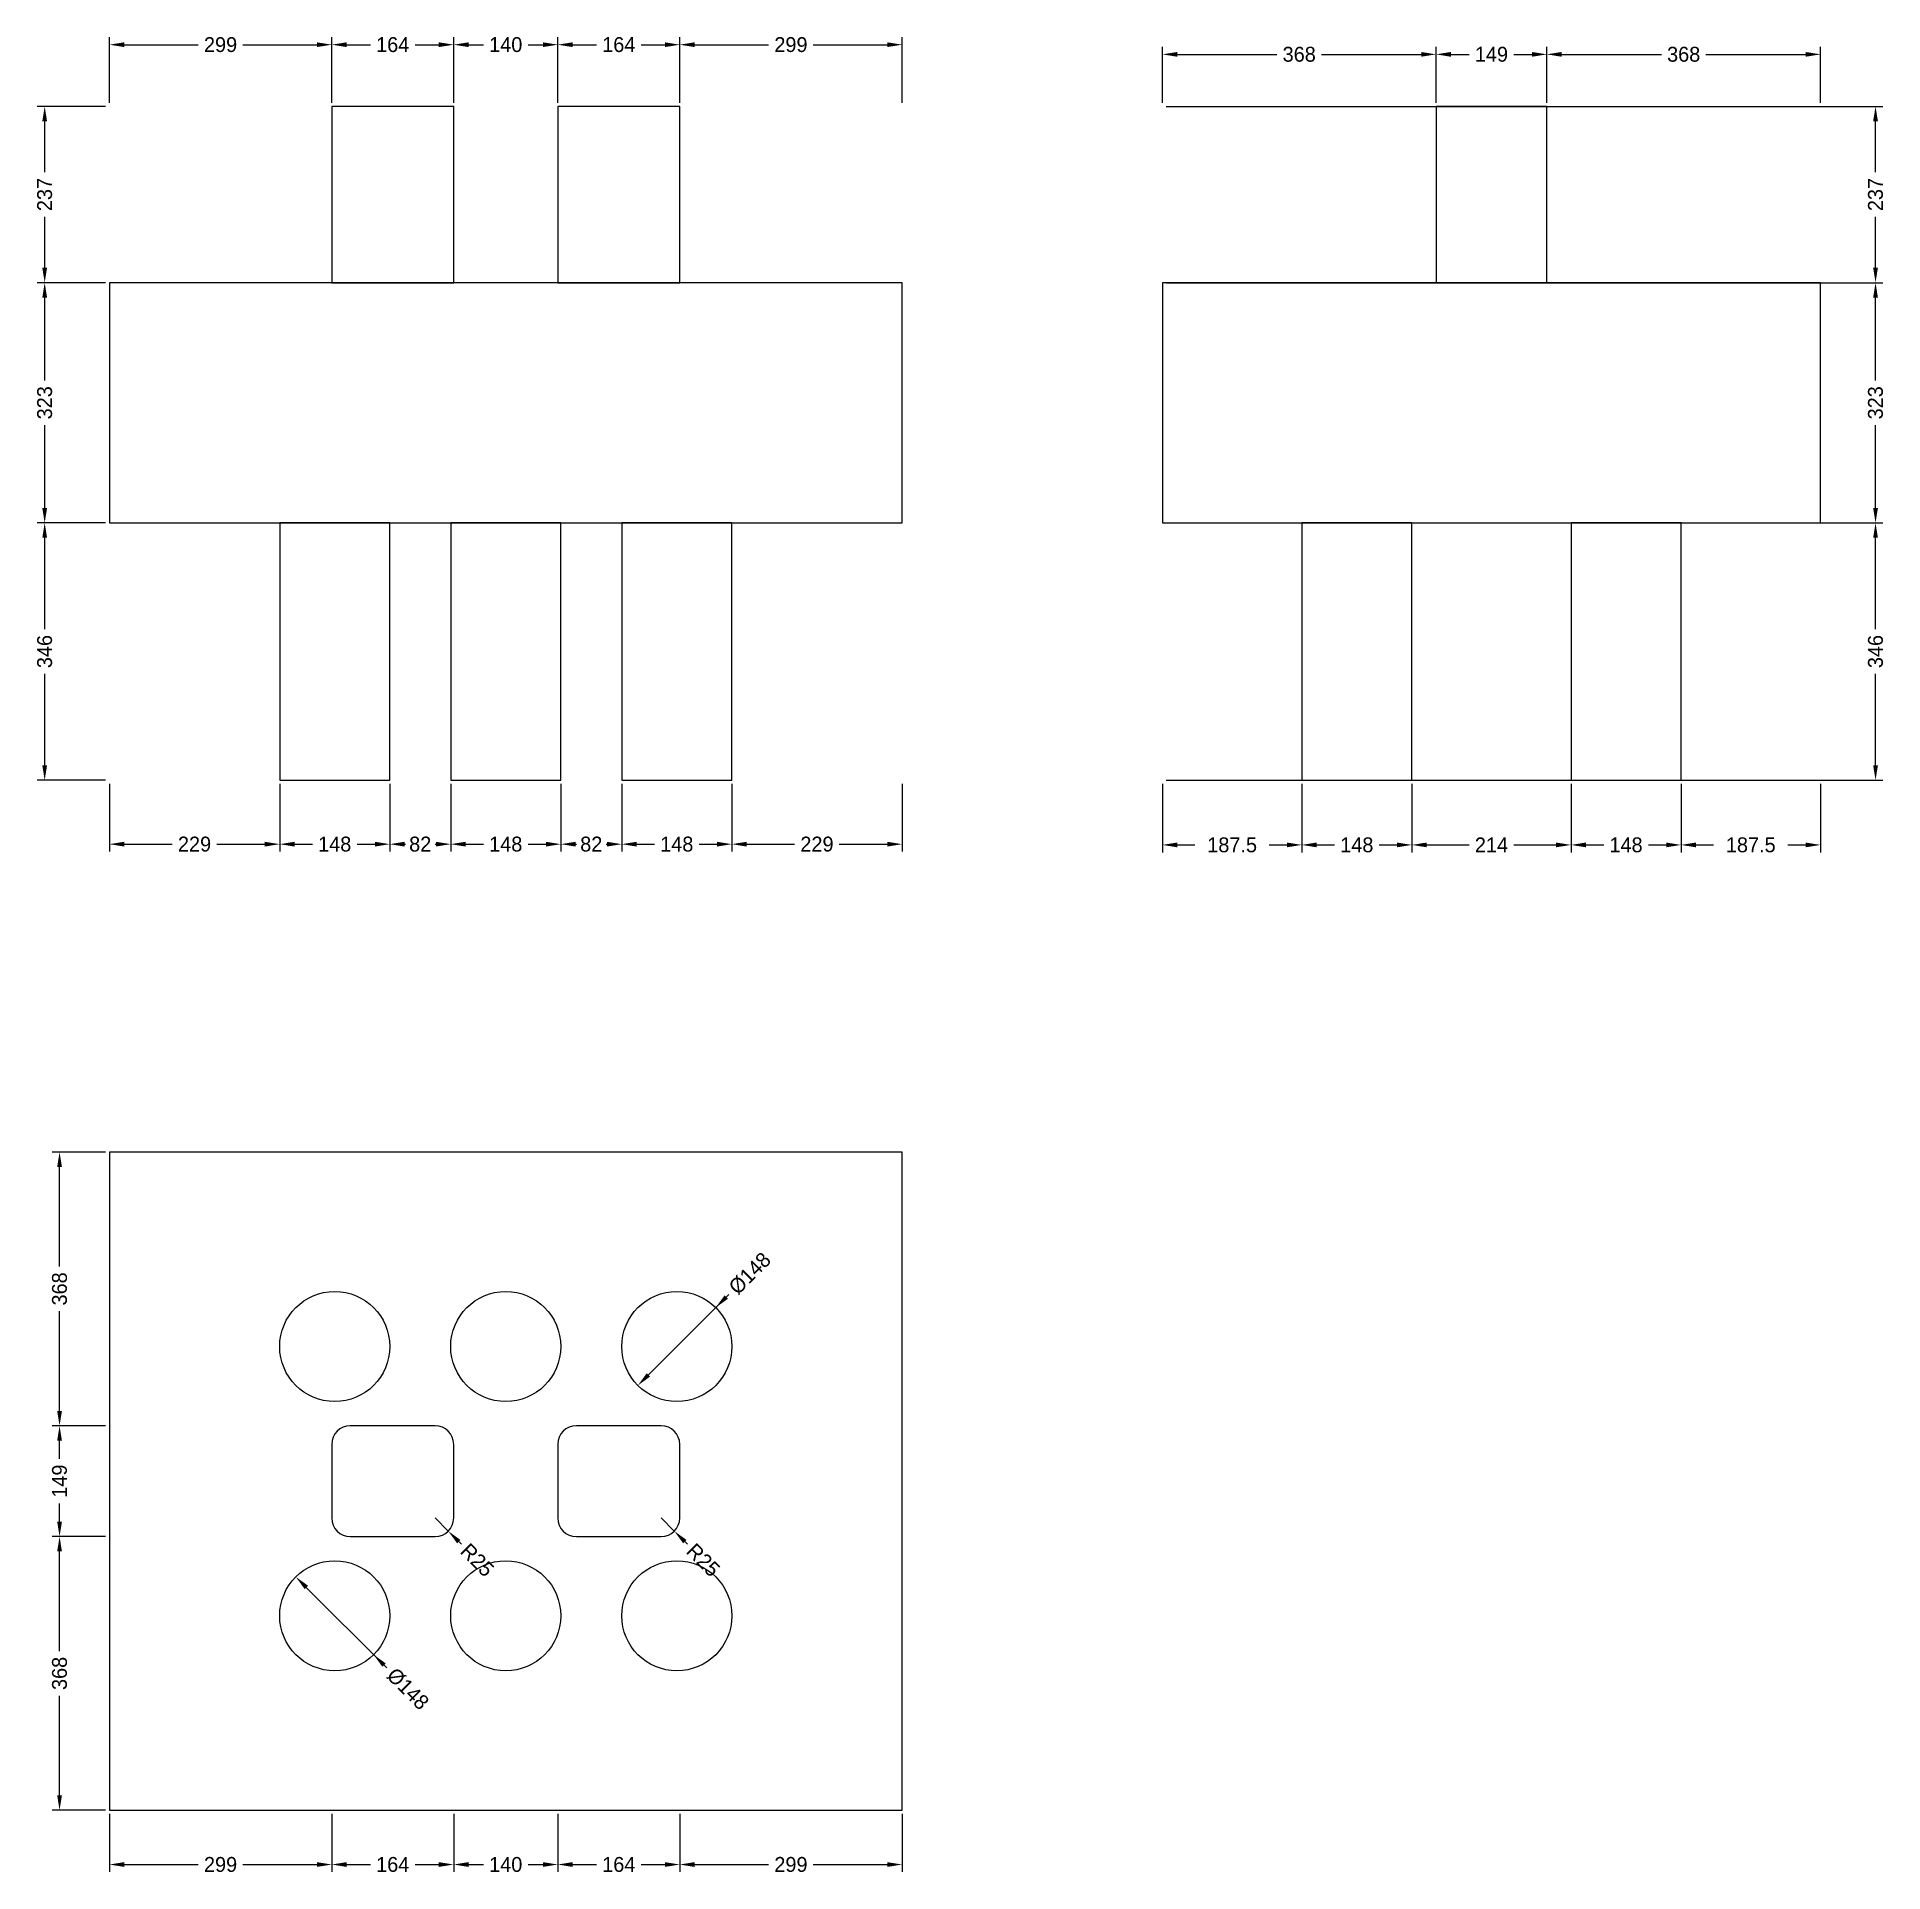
# Model space of a CAD drawing. Header units: metres. Extents: x -97 to 2385, y -83 to 2384.
import ezdxf

# ---------------------------------------------------------------- set-up
doc = ezdxf.new("R2010")
doc.units = ezdxf.units.M
for name, color, linetype in [('chengtai', 7, 'Continuous'), ('dunzhu', 7, 'Continuous'), ('zhuangji', 7, 'Continuous')]:
    doc.layers.add(name, color=color, linetype=linetype)

# ---------------------------------------------------------------- blocks, each defined once
blk = doc.blocks.new('_CLOSEDFILLED')
at = {"color": 0, "linetype": 'BYBLOCK'}
blk.add_solid([(-1, 0.16), (0, 0), (-1, -0.16)], dxfattribs=at)

msp = doc.modelspace()

# ---------------------------------------------------------------- linework, layer by layer
at = {"color": 7}
for p, q in [((0, 2296), (0, 2384)), ((299, 2296), (299, 2384)), ((299, 2296), (299, 2384)), ((463, 2296), (463, 2384)), ((463, 2296), (463, 2384)), ((603, 2296), (603, 2384)), ((603, 2296), (603, 2384)), ((767, 2296), (767, 2384)), ((767, 2296), (767, 2384)), ((1066, 2296), (1066, 2384)), ((20, 2374), (119.5, 2374)), ((179.5, 2374), (279, 2374)), ((319, 2374), (351, 2374)), ((411, 2374), (443, 2374)), ((483, 2374), (503, 2374)), ((563, 2374), (583, 2374)), ((623, 2374), (655, 2374)), ((715, 2374), (747, 2374)), ((787, 2374), (886.5, 2374)), ((946.5, 2374), (1046, 2374)), ((1416, 2296), (1416, 2371)), ((1436, 2361), (1570, 2361)), ((1630, 2361), (1764, 2361)), ((1784, 2296), (1784, 2371)), ((1784, 2296), (1784, 2371)), ((1804, 2361), (1828.5, 2361)), ((1888.5, 2361), (1913, 2361)), ((1933, 2296), (1933, 2371)), ((1933, 2296), (1933, 2371)), ((1953, 2361), (2087, 2361)), ((2147, 2361), (2281, 2361)), ((2301, 2296), (2301, 2371)), ((-5, 2291), (-97, 2291)), ((1421, 2291), (2385, 2291)), ((-87, 2202.5), (-87, 2271)), ((2375, 2202.5), (2375, 2271)), ((-87, 2074), (-87, 2142.5)), ((2375, 2074), (2375, 2142.5)), ((-5, 2054), (-97, 2054)), ((-5, 2054), (-97, 2054)), ((1421, 2054), (2385, 2054)), ((1421, 2054), (2385, 2054)), ((-87, 1922.5), (-87, 2034)), ((2375, 1922.5), (2375, 2034)), ((-87, 1751), (-87, 1862.5)), ((2375, 1751), (2375, 1862.5)), ((-5, 1731), (-97, 1731)), ((-5, 1731), (-97, 1731)), ((1421, 1731), (2385, 1731)), ((1421, 1731), (2385, 1731)), ((-87, 1588), (-87, 1711)), ((2375, 1588), (2375, 1711)), ((-87, 1405), (-87, 1528)), ((2375, 1405), (2375, 1528)), ((-5, 1385), (-97, 1385)), ((0, 1380), (0, 1289)), ((229, 1380), (229, 1289)), ((229, 1380), (229, 1289)), ((377, 1380), (377, 1289)), ((377, 1380), (377, 1289)), ((459, 1380), (459, 1289)), ((459, 1380), (459, 1289)), ((607, 1380), (607, 1289)), ((607, 1380), (607, 1289)), ((689, 1380), (689, 1289)), ((689, 1380), (689, 1289)), ((837, 1380), (837, 1289)), ((837, 1380), (837, 1289)), ((1066, 1380), (1066, 1289)), ((1416, 1380), (1416, 1288)), ((1421, 1385), (2385, 1385)), ((1603.5, 1380), (1603.5, 1288)), ((1603.5, 1380), (1603.5, 1288)), ((1751.5, 1380), (1751.5, 1288)), ((1751.5, 1380), (1751.5, 1288)), ((1965.5, 1380), (1965.5, 1288)), ((1965.5, 1380), (1965.5, 1288)), ((2113.5, 1380), (2113.5, 1288)), ((2113.5, 1380), (2113.5, 1288)), ((2301, 1380), (2301, 1288)), ((20, 1299), (84.5, 1299)), ((144.5, 1299), (209, 1299)), ((249, 1299), (273, 1299)), ((333, 1299), (357, 1299)), ((397, 1299), (398, 1299)), ((438, 1299), (439, 1299)), ((479, 1299), (503, 1299)), ((563, 1299), (587, 1299)), ((627, 1299), (628, 1299)), ((668, 1299), (669, 1299)), ((709, 1299), (733, 1299)), ((793, 1299), (817, 1299)), ((857, 1299), (921.5, 1299)), ((981.5, 1299), (1046, 1299)), ((1436, 1298), (1459.8, 1298)), ((1559.8, 1298), (1583.5, 1298)), ((1623.5, 1298), (1647.5, 1298)), ((1707.5, 1298), (1731.5, 1298)), ((1771.5, 1298), (1828.5, 1298)), ((1888.5, 1298), (1945.5, 1298)), ((1985.5, 1298), (2009.5, 1298)), ((2069.5, 1298), (2093.5, 1298)), ((2133.5, 1298), (2157.2, 1298)), ((2257.2, 1298), (2281, 1298)), ((-5, 885), (-77, 885)), ((-67, 731), (-67, 865)), ((-67, 537), (-67, 671)), ((829.5, 690), (724.8, 585.3)), ((833, 693.5), (829.5, 690)), ((-5, 517), (-77, 517)), ((-5, 517), (-77, 517)), ((-67, 472.5), (-67, 497)), ((-67, 388), (-67, 412.5)), ((438, 393), (455.7, 375.3)), ((742, 393), (759.7, 375.3)), ((-5, 368), (-77, 368)), ((-5, 368), (-77, 368)), ((-67, 214), (-67, 348)), ((473.4, 357.6), (469.8, 361.2)), ((777.4, 357.6), (773.8, 361.2)), ((369.5, 195), (264.8, 299.7)), ((373, 191.5), (369.5, 195)), ((-67, 20), (-67, 154)), ((-5, 0), (-77, 0)), ((0, -5), (0, -83)), ((299, -5), (299, -83)), ((299, -5), (299, -83)), ((463, -5), (463, -83)), ((463, -5), (463, -83)), ((603, -5), (603, -83)), ((603, -5), (603, -83)), ((767, -5), (767, -83)), ((767, -5), (767, -83)), ((1066, -5), (1066, -83)), ((20, -73), (119.5, -73)), ((179.5, -73), (279, -73)), ((319, -73), (351, -73)), ((411, -73), (443, -73)), ((483, -73), (503, -73)), ((563, -73), (583, -73)), ((623, -73), (655, -73)), ((715, -73), (747, -73)), ((787, -73), (886.5, -73)), ((946.5, -73), (1046, -73))]:
    msp.add_line(p, q, dxfattribs=at)
at = {"layer": 'chengtai'}
for points in [[(0, 1731), (1066, 1731), (1066, 2054), (0, 2054), (0, 1731)], [(1416, 1731), (2301, 1731), (2301, 2054), (1416, 2054), (1416, 1731)], [(0, 0), (1066, 0), (1066, 885), (0, 885), (0, 0)]]:
    msp.add_lwpolyline(points, dxfattribs=at)
at = {"layer": 'Defpoints', "color": 7}
for p in [(0, 2374), (299, 2374), (463, 2374), (603, 2374), (767, 2374), (1416, 2361), (1784, 2361), (1933, 2361), (0, 2291), (0, 2291), (299, 2291), (299, 2291), (463, 2291), (463, 2291), (603, 2291), (603, 2291), (767, 2291), (767, 2291), (1066, 2291), (1416, 2291), (1416, 2291), (1784, 2291), (1784, 2291), (1933, 2291), (1933, 2291), (2301, 2291), (-87, 2054), (0, 2054), (0, 2054), (1416, 2054), (1416, 2054), (2375, 2054), (-87, 1731), (0, 1731), (0, 1731), (1416, 1731), (1416, 1731), (2375, 1731), (-87, 1385), (0, 1385), (0, 1385), (229, 1385), (229, 1385), (377, 1385), (377, 1385), (459, 1385), (459, 1385), (607, 1385), (607, 1385), (689, 1385), (689, 1385), (837, 1385), (837, 1385), (1066, 1385), (1416, 1385), (1416, 1385), (1603.5, 1385), (1603.5, 1385), (1751.5, 1385), (1751.5, 1385), (1965.5, 1385), (1965.5, 1385), (2113.5, 1385), (2113.5, 1385), (2301, 1385), (2375, 1385), (0, 1299), (229, 1299), (377, 1299), (459, 1299), (607, 1299), (689, 1299), (837, 1299), (1416, 1298), (1603.5, 1298), (1751.5, 1298), (1965.5, 1298), (2113.5, 1298), (0, 885), (815.3, 675.8), (763, 623.5), (-67, 517), (0, 517), (0, 517), (438, 393), (455.7, 375.3), (742, 393), (759.7, 375.3), (-67, 368), (0, 368), (0, 368), (303, 261.5), (355.3, 209.2), (-67, 0), (0, 0), (0, 0), (299, 0), (299, 0), (463, 0), (463, 0), (603, 0), (603, 0), (767, 0), (767, 0), (1066, 0), (0, -73), (299, -73), (463, -73), (603, -73), (767, -73)]:
    msp.add_point(p, dxfattribs=at)
at = {"layer": 'dunzhu'}
for p, q in [((438, 517), (324, 517)), ((742, 517), (628, 517)), ((299, 492), (299, 393)), ((463, 393), (463, 492)), ((603, 492), (603, 393)), ((767, 393), (767, 492)), ((324, 368), (438, 368)), ((628, 368), (742, 368))]:
    msp.add_line(p, q, dxfattribs=at)
for points in [[(299, 2054), (463, 2054), (463, 2291), (299, 2291), (299, 2054)], [(603, 2054), (767, 2054), (767, 2291), (603, 2291), (603, 2054)], [(1784, 2054), (1933, 2054), (1933, 2291), (1784, 2291), (1784, 2054)]]:
    msp.add_lwpolyline(points, dxfattribs=at)
for centre, start, end in [((324, 492), 90, 180), ((438, 492), 0, 90), ((628, 492), 90, 180), ((742, 492), 0, 90), ((324, 393), 180, 270), ((438, 393), 270, 360), ((628, 393), 180, 270), ((742, 393), 270, 360)]:
    msp.add_arc(centre, 25, start, end, dxfattribs=at)
at = {"layer": 'zhuangji'}
for points in [[(229, 1385), (377, 1385), (377, 1731), (229, 1731), (229, 1385)], [(459, 1385), (607, 1385), (607, 1731), (459, 1731), (459, 1385)], [(689, 1385), (837, 1385), (837, 1731), (689, 1731), (689, 1385)], [(1603.5, 1385), (1751.5, 1385), (1751.5, 1731), (1603.5, 1731), (1603.5, 1385)], [(1965.5, 1385), (2113.5, 1385), (2113.5, 1731), (1965.5, 1731), (1965.5, 1385)]]:
    msp.add_lwpolyline(points, dxfattribs=at)
for centre in [(303, 623.5), (533, 623.5), (763, 623.5), (303, 261.5), (533, 261.5), (763, 261.5)]:
    msp.add_circle(centre, 74, dxfattribs=at)

# ---------------------------------------------------------------- block references
at = {"color": 7, "xscale": 20, "yscale": 20}
for p, rotation in [((0, 2374), 180), ((299, 2374), 180), ((463, 2374), 180), ((603, 2374), 180), ((767, 2374), 180), ((1416, 2361), 180), ((1784, 2361), 180), ((1933, 2361), 180), ((-87, 2291), 90), ((2375, 2291), 90), ((-87, 2054), 270), ((2375, 2054), 270), ((-87, 2054), 90), ((2375, 2054), 90), ((-87, 1731), 270), ((2375, 1731), 270), ((-87, 1731), 90), ((2375, 1731), 90), ((-87, 1385), 270), ((2375, 1385), 270), ((0, 1299), 180), ((229, 1299), 180), ((377, 1299), 180), ((459, 1299), 180), ((607, 1299), 180), ((689, 1299), 180), ((837, 1299), 180), ((1416, 1298), 180), ((1603.5, 1298), 180), ((1751.5, 1298), 180), ((1965.5, 1298), 180), ((2113.5, 1298), 180), ((-67, 885), 90), ((815.3, 675.8), 225), ((710.7, 571.2), 225), ((-67, 517), 270), ((-67, 517), 90), ((-67, 368), 270), ((455.7, 375.3), 134.99999999999991), ((759.7, 375.3), 135), ((-67, 368), 90), ((250.7, 313.8), 134.99999999999997), ((355.3, 209.2), 134.99999999999997), ((-67, 0), 270), ((0, -73), 180), ((299, -73), 180), ((463, -73), 180), ((603, -73), 180), ((767, -73), 180)]:
    msp.add_blockref('_CLOSEDFILLED', p, dxfattribs=dict(at, rotation=rotation))
for p in [(299, 2374), (463, 2374), (603, 2374), (767, 2374), (1066, 2374), (1784, 2361), (1933, 2361), (2301, 2361), (229, 1299), (377, 1299), (459, 1299), (607, 1299), (689, 1299), (837, 1299), (1066, 1299), (1603.5, 1298), (1751.5, 1298), (1965.5, 1298), (2113.5, 1298), (2301, 1298), (299, -73), (463, -73), (603, -73), (767, -73), (1066, -73)]:
    msp.add_blockref('_CLOSEDFILLED', p, dxfattribs=at)

# ---------------------------------------------------------------- texts
at = {"color": 7, "char_height": 20, "attachment_point": 5}
for s, insert in [('299', (149.5, 2374)), ('164', (381, 2374)), ('140', (533, 2374)), ('164', (685, 2374)), ('299', (916.5, 2374)), ('368', (1600, 2361)), ('149', (1858.5, 2361)), ('368', (2117, 2361)), ('229', (114.5, 1299)), ('148', (303, 1299)), ('82', (418, 1299)), ('148', (533, 1299)), ('82', (648, 1299)), ('148', (763, 1299)), ('229', (951.5, 1299)), ('187.5', (1509.8, 1298)), ('148', (1677.5, 1298)), ('214', (1858.5, 1298)), ('148', (2039.5, 1298)), ('187.5', (2207.2, 1298)), ('299', (149.5, -73)), ('164', (381, -73)), ('140', (533, -73)), ('164', (685, -73)), ('299', (916.5, -73))]:
    msp.add_mtext(s, dxfattribs=dict(at, insert=insert))
for s, insert, rotation in [('237', (-87, 2172.5), 90), ('237', (2375, 2172.5), 90), ('323', (-87, 1892.5), 90), ('323', (2375, 1892.5), 90), ('346', (-87, 1558), 90), ('346', (2375, 1558), 90), ('%%c148', (861.3, 721.8), 45), ('368', (-67, 701), 90), ('149', (-67, 442.5), 90), ('R25', (494.6, 336.4), 315), ('R25', (798.6, 336.4), 315), ('368', (-67, 184), 90), ('%%c148', (401.3, 163.2), 315)]:
    msp.add_mtext(s, dxfattribs=dict(at, insert=insert, rotation=rotation))

doc.saveas('drawing.dxf')
